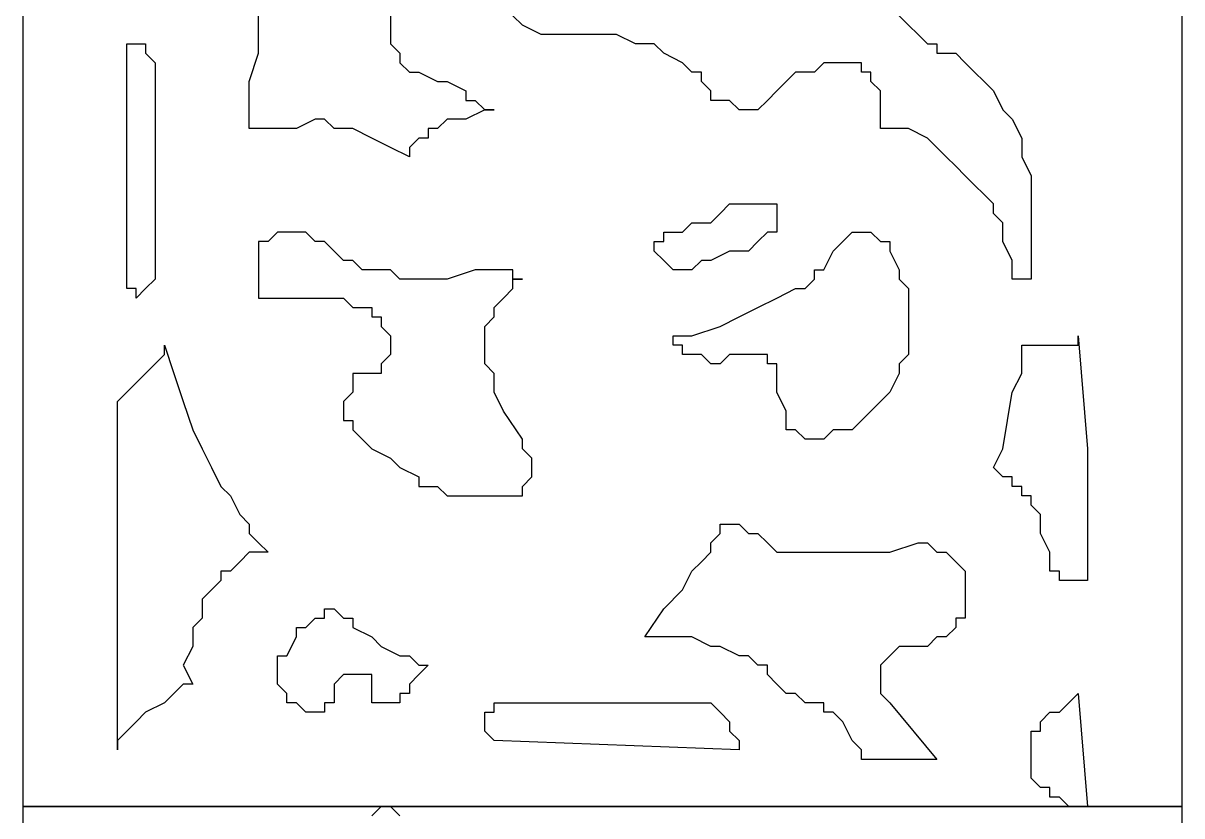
# Model space of a CAD drawing. Extents: x -66030 to 95157, y -13132 to 45879.
# Drawn here: x 15720 to 16200.4, y 34587.5 to 34916.4 of the extents above; entities that cross this region are included whole.
import ezdxf

# ---------------------------------------------------------------- set-up
doc = ezdxf.new("R2010")
doc.units = 0
doc.header["$LTSCALE"] = 100
doc.header["$MEASUREMENT"] = 0
doc.layers.add('3', color=11, linetype='CONTINUOUS')

msp = doc.modelspace()

# ---------------------------------------------------------------- linework, layer by layer
at = {"layer": '3'}
for points in [[(15719.99, 36833.41), (16200.43, 36833.41), (16200.43, 34591.39), (15719.99, 34591.39), (15719.99, 36833.41)], [(15719.99, 36833.41), (16200.43, 36833.41), (16200.43, 34591.39), (15719.99, 34591.39), (15719.99, 36833.41)], [(15762.96, 34810.12), (15762.96, 34837.46), (15762.96, 34856.99), (15762.96, 34876.52), (15762.96, 34892.15), (15762.96, 34903.87), (15762.96, 34903.87), (15762.96, 34907.77), (15766.87, 34907.77), (15766.87, 34907.77), (15766.87, 34907.77), (15766.87, 34907.77), (15770.77, 34907.77), (15770.77, 34907.77), (15770.77, 34907.77), (15770.77, 34903.87), (15774.68, 34899.96), (15774.68, 34888.24), (15774.68, 34856.99), (15774.68, 34841.37), (15774.68, 34829.65), (15774.68, 34817.94), (15774.68, 34810.12), (15774.68, 34810.12), (15770.77, 34806.22), (15770.77, 34806.22), (15770.77, 34806.22), (15770.77, 34806.22), (15766.87, 34802.31), (15766.87, 34806.22), (15762.96, 34806.22), (15762.96, 34806.22), (15762.96, 34810.12)], [(15762.96, 34810.12), (15762.96, 34837.46), (15762.96, 34856.99), (15762.96, 34876.52), (15762.96, 34892.15), (15762.96, 34903.87), (15762.96, 34903.87), (15762.96, 34907.77), (15766.87, 34907.77), (15766.87, 34907.77), (15766.87, 34907.77), (15766.87, 34907.77), (15770.77, 34907.77), (15770.77, 34907.77), (15770.77, 34907.77), (15770.77, 34903.87), (15774.68, 34899.96), (15774.68, 34888.24), (15774.68, 34856.99), (15774.68, 34841.37), (15774.68, 34829.65), (15774.68, 34817.94), (15774.68, 34810.12), (15774.68, 34810.12), (15770.77, 34806.22), (15770.77, 34806.22), (15770.77, 34806.22), (15770.77, 34806.22), (15766.87, 34802.31), (15766.87, 34806.22), (15762.96, 34806.22), (15762.96, 34806.22), (15762.96, 34810.12)], [(15989.51, 34829.65), (15993.41, 34829.65), (15997.32, 34833.56), (16001.22, 34833.56), (16005.13, 34833.56), (16009.04, 34837.46), (16009.04, 34837.46), (16012.94, 34841.37), (16016.85, 34841.37), (16020.75, 34841.37), (16024.66, 34841.37), (16028.57, 34841.37), (16028.57, 34841.37), (16028.57, 34841.37), (16032.47, 34841.37), (16032.47, 34841.37), (16032.47, 34837.46), (16032.47, 34837.46), (16032.47, 34833.56), (16032.47, 34833.56), (16032.47, 34829.65), (16028.57, 34829.65), (16028.57, 34829.65), (16024.66, 34825.75), (16024.66, 34825.75), (16020.75, 34821.84), (16012.94, 34821.84), (16005.13, 34817.94), (16001.22, 34817.94), (15997.32, 34814.03), (15993.41, 34814.03), (15989.51, 34814.03), (15989.51, 34814.03), (15985.6, 34817.94), (15985.6, 34817.94), (15985.6, 34817.94), (15981.69, 34821.84), (15981.69, 34821.84), (15981.69, 34825.75), (15985.6, 34825.75), (15985.6, 34829.65), (15985.6, 34829.65), (15985.6, 34829.65), (15989.51, 34829.65)], [(15989.51, 34829.65), (15993.41, 34829.65), (15997.32, 34833.56), (16001.22, 34833.56), (16005.13, 34833.56), (16009.04, 34837.46), (16009.04, 34837.46), (16012.94, 34841.37), (16016.85, 34841.37), (16020.75, 34841.37), (16024.66, 34841.37), (16028.57, 34841.37), (16028.57, 34841.37), (16028.57, 34841.37), (16032.47, 34841.37), (16032.47, 34841.37), (16032.47, 34837.46), (16032.47, 34837.46), (16032.47, 34833.56), (16032.47, 34833.56), (16032.47, 34829.65), (16028.57, 34829.65), (16028.57, 34829.65), (16024.66, 34825.75), (16024.66, 34825.75), (16020.75, 34821.84), (16012.94, 34821.84), (16005.13, 34817.94), (16001.22, 34817.94), (15997.32, 34814.03), (15993.41, 34814.03), (15989.51, 34814.03), (15989.51, 34814.03), (15985.6, 34817.94), (15985.6, 34817.94), (15985.6, 34817.94), (15981.69, 34821.84), (15981.69, 34821.84), (15981.69, 34825.75), (15985.6, 34825.75), (15985.6, 34829.65), (15985.6, 34829.65), (15985.6, 34829.65), (15989.51, 34829.65)], [(15817.64, 34825.75), (15817.64, 34825.75), (15817.64, 34825.75), (15817.64, 34821.84), (15817.64, 34817.94), (15817.64, 34814.03), (15817.64, 34806.22), (15817.64, 34806.22), (15817.64, 34802.31), (15821.55, 34802.31), (15821.55, 34802.31), (15821.55, 34802.31), (15829.36, 34802.31), (15833.27, 34802.31), (15841.08, 34802.31), (15844.99, 34802.31), (15852.8, 34802.31), (15856.7, 34798.41), (15864.52, 34798.41), (15864.52, 34798.41), (15864.52, 34794.5), (15868.42, 34794.5), (15868.42, 34794.5), (15868.42, 34790.59), (15872.33, 34786.69), (15872.33, 34782.78), (15872.33, 34778.88), (15868.42, 34774.97), (15868.42, 34774.97), (15868.42, 34771.06), (15868.42, 34771.06), (15868.42, 34771.06), (15864.52, 34771.06), (15864.52, 34771.06), (15860.61, 34771.06), (15860.61, 34771.06), (15856.7, 34771.06), (15856.7, 34767.16), (15856.7, 34767.16), (15856.7, 34767.16), (15856.7, 34763.25), (15852.8, 34759.35), (15852.8, 34759.35), (15852.8, 34755.44), (15852.8, 34751.53), (15856.7, 34751.53), (15856.7, 34747.63), (15860.61, 34743.72), (15864.52, 34739.82), (15872.33, 34735.91), (15876.23, 34732), (15884.05, 34728.1), (15884.05, 34724.19), (15887.95, 34724.19), (15891.86, 34724.19), (15895.76, 34720.29), (15903.57, 34720.29), (15907.48, 34720.29), (15911.39, 34720.29), (15915.29, 34720.29), (15923.1, 34720.29), (15923.1, 34720.29), (15927.01, 34720.29), (15927.01, 34724.19), (15927.01, 34724.19), (15930.92, 34728.1), (15930.92, 34728.1), (15930.92, 34732), (15930.92, 34732), (15930.92, 34735.91), (15927.01, 34739.82), (15927.01, 34743.72), (15919.2, 34755.44), (15915.29, 34763.25), (15915.29, 34767.16), (15915.29, 34771.06), (15911.39, 34774.97), (15911.39, 34778.88), (15911.39, 34782.78), (15911.39, 34790.59), (15911.39, 34790.59), (15915.29, 34794.5), (15915.29, 34794.5), (15915.29, 34798.41), (15919.2, 34802.31), (15919.2, 34802.31), (15923.1, 34806.22), (15923.1, 34806.22), (15923.1, 34810.12), (15927.01, 34810.12), (15923.1, 34810.12), (15923.1, 34810.12), (15923.1, 34814.03), (15923.1, 34814.03), (15919.2, 34814.03), (15915.29, 34814.03), (15911.39, 34814.03), (15907.48, 34814.03), (15895.76, 34810.12), (15891.86, 34810.12), (15884.05, 34810.12), (15876.23, 34810.12), (15872.33, 34814.03), (15868.42, 34814.03), (15860.61, 34814.03), (15856.7, 34817.94), (15852.8, 34817.94), (15848.89, 34821.84), (15848.89, 34821.84), (15844.99, 34825.75), (15844.99, 34825.75), (15844.99, 34825.75), (15841.08, 34825.75), (15837.17, 34829.65), (15833.27, 34829.65), (15829.36, 34829.65), (15825.46, 34829.65), (15821.55, 34825.75), (15817.64, 34825.75)], [(15817.64, 34825.75), (15817.64, 34825.75), (15817.64, 34825.75), (15817.64, 34821.84), (15817.64, 34817.94), (15817.64, 34814.03), (15817.64, 34806.22), (15817.64, 34806.22), (15817.64, 34802.31), (15821.55, 34802.31), (15821.55, 34802.31), (15821.55, 34802.31), (15829.36, 34802.31), (15833.27, 34802.31), (15841.08, 34802.31), (15844.99, 34802.31), (15852.8, 34802.31), (15856.7, 34798.41), (15864.52, 34798.41), (15864.52, 34798.41), (15864.52, 34794.5), (15868.42, 34794.5), (15868.42, 34794.5), (15868.42, 34790.59), (15872.33, 34786.69), (15872.33, 34782.78), (15872.33, 34778.88), (15868.42, 34774.97), (15868.42, 34774.97), (15868.42, 34771.06), (15868.42, 34771.06), (15868.42, 34771.06), (15864.52, 34771.06), (15864.52, 34771.06), (15860.61, 34771.06), (15860.61, 34771.06), (15856.7, 34771.06), (15856.7, 34767.16), (15856.7, 34767.16), (15856.7, 34767.16), (15856.7, 34763.25), (15852.8, 34759.35), (15852.8, 34759.35), (15852.8, 34755.44), (15852.8, 34751.53), (15856.7, 34751.53), (15856.7, 34747.63), (15860.61, 34743.72), (15864.52, 34739.82), (15872.33, 34735.91), (15876.23, 34732), (15884.05, 34728.1), (15884.05, 34724.19), (15887.95, 34724.19), (15891.86, 34724.19), (15895.76, 34720.29), (15903.57, 34720.29), (15907.48, 34720.29), (15911.39, 34720.29), (15915.29, 34720.29), (15923.1, 34720.29), (15923.1, 34720.29), (15927.01, 34720.29), (15927.01, 34724.19), (15927.01, 34724.19), (15930.92, 34728.1), (15930.92, 34728.1), (15930.92, 34732), (15930.92, 34732), (15930.92, 34735.91), (15927.01, 34739.82), (15927.01, 34743.72), (15919.2, 34755.44), (15915.29, 34763.25), (15915.29, 34767.16), (15915.29, 34771.06), (15911.39, 34774.97), (15911.39, 34778.88), (15911.39, 34782.78), (15911.39, 34790.59), (15911.39, 34790.59), (15915.29, 34794.5), (15915.29, 34794.5), (15915.29, 34798.41), (15919.2, 34802.31), (15919.2, 34802.31), (15923.1, 34806.22), (15923.1, 34806.22), (15923.1, 34810.12), (15927.01, 34810.12), (15923.1, 34810.12), (15923.1, 34810.12), (15923.1, 34814.03), (15923.1, 34814.03), (15919.2, 34814.03), (15915.29, 34814.03), (15911.39, 34814.03), (15907.48, 34814.03), (15895.76, 34810.12), (15891.86, 34810.12), (15884.05, 34810.12), (15876.23, 34810.12), (15872.33, 34814.03), (15868.42, 34814.03), (15860.61, 34814.03), (15856.7, 34817.94), (15852.8, 34817.94), (15848.89, 34821.84), (15848.89, 34821.84), (15844.99, 34825.75), (15844.99, 34825.75), (15844.99, 34825.75), (15841.08, 34825.75), (15837.17, 34829.65), (15833.27, 34829.65), (15829.36, 34829.65), (15825.46, 34829.65), (15821.55, 34825.75), (15817.64, 34825.75)], [(15997.32, 34786.69), (16009.04, 34790.59), (16016.85, 34794.5), (16024.66, 34798.41), (16032.47, 34802.31), (16040.28, 34806.22), (16044.19, 34806.22), (16048.1, 34810.12), (16048.1, 34814.03), (16052, 34814.03), (16055.91, 34821.84), (16059.81, 34825.75), (16059.81, 34825.75), (16063.72, 34829.65), (16063.72, 34829.65), (16063.72, 34829.65), (16067.63, 34829.65), (16067.63, 34829.65), (16071.53, 34829.65), (16071.53, 34829.65), (16075.44, 34825.75), (16079.34, 34825.75), (16079.34, 34821.84), (16083.25, 34814.03), (16083.25, 34814.03), (16083.25, 34810.12), (16087.16, 34806.22), (16087.16, 34802.31), (16087.16, 34798.41), (16087.16, 34794.5), (16087.16, 34790.59), (16087.16, 34782.78), (16087.16, 34778.88), (16083.25, 34774.97), (16083.25, 34771.06), (16079.34, 34763.25), (16075.44, 34759.35), (16071.53, 34755.44), (16067.63, 34751.53), (16063.72, 34747.63), (16059.81, 34747.63), (16055.91, 34747.63), (16052, 34743.72), (16048.1, 34743.72), (16048.1, 34743.72), (16044.19, 34743.72), (16040.28, 34747.63), (16040.28, 34747.63), (16036.38, 34747.63), (16036.38, 34751.53), (16036.38, 34751.53), (16036.38, 34755.44), (16032.47, 34763.25), (16032.47, 34767.16), (16032.47, 34771.06), (16032.47, 34774.97), (16028.57, 34774.97), (16028.57, 34778.88), (16024.66, 34778.88), (16024.66, 34778.88), (16020.75, 34778.88), (16016.85, 34778.88), (16012.94, 34778.88), (16009.04, 34774.97), (16005.13, 34774.97), (16005.13, 34774.97), (16001.22, 34778.88), (15997.32, 34778.88), (15997.32, 34778.88), (15993.41, 34778.88), (15993.41, 34778.88), (15993.41, 34782.78), (15989.51, 34782.78), (15989.51, 34782.78), (15989.51, 34786.69), (15993.41, 34786.69), (15993.41, 34786.69), (15997.32, 34786.69)], [(15997.32, 34786.69), (16009.04, 34790.59), (16016.85, 34794.5), (16024.66, 34798.41), (16032.47, 34802.31), (16040.28, 34806.22), (16044.19, 34806.22), (16048.1, 34810.12), (16048.1, 34814.03), (16052, 34814.03), (16055.91, 34821.84), (16059.81, 34825.75), (16059.81, 34825.75), (16063.72, 34829.65), (16063.72, 34829.65), (16063.72, 34829.65), (16067.63, 34829.65), (16067.63, 34829.65), (16071.53, 34829.65), (16071.53, 34829.65), (16075.44, 34825.75), (16079.34, 34825.75), (16079.34, 34821.84), (16083.25, 34814.03), (16083.25, 34814.03), (16083.25, 34810.12), (16087.16, 34806.22), (16087.16, 34802.31), (16087.16, 34798.41), (16087.16, 34794.5), (16087.16, 34790.59), (16087.16, 34782.78), (16087.16, 34778.88), (16083.25, 34774.97), (16083.25, 34771.06), (16079.34, 34763.25), (16075.44, 34759.35), (16071.53, 34755.44), (16067.63, 34751.53), (16063.72, 34747.63), (16059.81, 34747.63), (16055.91, 34747.63), (16052, 34743.72), (16048.1, 34743.72), (16048.1, 34743.72), (16044.19, 34743.72), (16040.28, 34747.63), (16040.28, 34747.63), (16036.38, 34747.63), (16036.38, 34751.53), (16036.38, 34751.53), (16036.38, 34755.44), (16032.47, 34763.25), (16032.47, 34767.16), (16032.47, 34771.06), (16032.47, 34774.97), (16028.57, 34774.97), (16028.57, 34778.88), (16024.66, 34778.88), (16024.66, 34778.88), (16020.75, 34778.88), (16016.85, 34778.88), (16012.94, 34778.88), (16009.04, 34774.97), (16005.13, 34774.97), (16005.13, 34774.97), (16001.22, 34778.88), (15997.32, 34778.88), (15997.32, 34778.88), (15993.41, 34778.88), (15993.41, 34778.88), (15993.41, 34782.78), (15989.51, 34782.78), (15989.51, 34782.78), (15989.51, 34786.69), (15993.41, 34786.69), (15993.41, 34786.69), (15997.32, 34786.69)], [(16134.03, 34782.78), (16134.03, 34782.78), (16134.03, 34782.78), (16137.93, 34782.78), (16145.74, 34782.78), (16149.65, 34782.78), (16153.56, 34782.78), (16157.46, 34782.78), (16157.46, 34782.78), (16157.46, 34786.69), (16161.37, 34739.82), (16161.37, 34704.66), (16161.37, 34692.94), (16161.37, 34685.13), (16157.46, 34685.13), (16153.56, 34685.13), (16153.56, 34685.13), (16149.65, 34685.13), (16149.65, 34689.04), (16145.74, 34689.04), (16145.74, 34692.94), (16145.74, 34692.94), (16145.74, 34696.85), (16141.84, 34704.66), (16141.84, 34708.57), (16141.84, 34712.47), (16137.93, 34716.38), (16137.93, 34720.29), (16134.03, 34720.29), (16134.03, 34724.19), (16130.12, 34724.19), (16130.12, 34728.1), (16126.22, 34728.1), (16122.31, 34732), (16126.22, 34739.82), (16130.12, 34763.25), (16134.03, 34771.06), (16134.03, 34778.88), (16134.03, 34782.78)], [(16134.03, 34782.78), (16134.03, 34782.78), (16134.03, 34782.78), (16137.93, 34782.78), (16145.74, 34782.78), (16149.65, 34782.78), (16153.56, 34782.78), (16157.46, 34782.78), (16157.46, 34782.78), (16157.46, 34786.69), (16161.37, 34739.82), (16161.37, 34704.66), (16161.37, 34692.94), (16161.37, 34685.13), (16157.46, 34685.13), (16153.56, 34685.13), (16153.56, 34685.13), (16149.65, 34685.13), (16149.65, 34689.04), (16145.74, 34689.04), (16145.74, 34692.94), (16145.74, 34692.94), (16145.74, 34696.85), (16141.84, 34704.66), (16141.84, 34708.57), (16141.84, 34712.47), (16137.93, 34716.38), (16137.93, 34720.29), (16134.03, 34720.29), (16134.03, 34724.19), (16130.12, 34724.19), (16130.12, 34728.1), (16126.22, 34728.1), (16122.31, 34732), (16126.22, 34739.82), (16130.12, 34763.25), (16134.03, 34771.06), (16134.03, 34778.88), (16134.03, 34782.78)], [(15759.05, 34614.82), (15759.05, 34759.35), (15759.05, 34759.35), (15766.87, 34767.16), (15770.77, 34771.06), (15774.68, 34774.97), (15778.58, 34778.88), (15778.58, 34782.78), (15782.49, 34771.06), (15786.4, 34759.35), (15790.3, 34747.63), (15794.21, 34739.82), (15798.11, 34732), (15802.02, 34724.19), (15805.93, 34720.29), (15809.83, 34712.47), (15813.74, 34708.57), (15813.74, 34704.66), (15817.64, 34700.76), (15817.64, 34700.76), (15821.55, 34696.85), (15821.55, 34696.85), (15813.74, 34696.85), (15809.83, 34692.94), (15805.93, 34689.04), (15802.02, 34689.04), (15802.02, 34685.13), (15798.11, 34681.23), (15794.21, 34677.32), (15794.21, 34669.51), (15790.3, 34665.6), (15790.3, 34657.79), (15786.4, 34649.98), (15790.3, 34642.17), (15786.4, 34642.17), (15778.58, 34634.35), (15770.77, 34630.45), (15766.87, 34626.54), (15762.96, 34622.64), (15759.05, 34618.73), (15759.05, 34614.82)], [(15759.05, 34614.82), (15759.05, 34759.35), (15759.05, 34759.35), (15766.87, 34767.16), (15770.77, 34771.06), (15774.68, 34774.97), (15778.58, 34778.88), (15778.58, 34782.78), (15782.49, 34771.06), (15786.4, 34759.35), (15790.3, 34747.63), (15794.21, 34739.82), (15798.11, 34732), (15802.02, 34724.19), (15805.93, 34720.29), (15809.83, 34712.47), (15813.74, 34708.57), (15813.74, 34704.66), (15817.64, 34700.76), (15817.64, 34700.76), (15821.55, 34696.85), (15821.55, 34696.85), (15813.74, 34696.85), (15809.83, 34692.94), (15805.93, 34689.04), (15802.02, 34689.04), (15802.02, 34685.13), (15798.11, 34681.23), (15794.21, 34677.32), (15794.21, 34669.51), (15790.3, 34665.6), (15790.3, 34657.79), (15786.4, 34649.98), (15790.3, 34642.17), (15786.4, 34642.17), (15778.58, 34634.35), (15770.77, 34630.45), (15766.87, 34626.54), (15762.96, 34622.64), (15759.05, 34618.73), (15759.05, 34614.82)], [(15977.79, 34661.7), (15977.79, 34661.7), (15977.79, 34661.7), (15977.79, 34661.7), (15977.79, 34661.7), (15985.6, 34673.41), (15993.41, 34681.23), (15997.32, 34689.04), (16001.22, 34692.94), (16005.13, 34696.85), (16005.13, 34700.76), (16009.04, 34704.66), (16009.04, 34704.66), (16009.04, 34708.57), (16012.94, 34708.57), (16012.94, 34708.57), (16016.85, 34708.57), (16016.85, 34708.57), (16020.75, 34704.66), (16024.66, 34704.66), (16028.57, 34700.76), (16032.47, 34696.85), (16036.38, 34696.85), (16040.28, 34696.85), (16044.19, 34696.85), (16048.1, 34696.85), (16055.91, 34696.85), (16059.81, 34696.85), (16071.53, 34696.85), (16079.34, 34696.85), (16091.06, 34700.76), (16094.97, 34700.76), (16098.87, 34696.85), (16102.78, 34696.85), (16106.69, 34692.94), (16106.69, 34692.94), (16110.59, 34689.04), (16110.59, 34685.13), (16110.59, 34685.13), (16110.59, 34681.23), (16110.59, 34677.32), (16110.59, 34673.41), (16110.59, 34669.51), (16106.69, 34669.51), (16106.69, 34665.6), (16102.78, 34661.7), (16098.87, 34661.7), (16094.97, 34657.79), (16091.06, 34657.79), (16091.06, 34657.79), (16087.16, 34657.79), (16083.25, 34657.79), (16079.34, 34653.88), (16079.34, 34653.88), (16079.34, 34653.88), (16075.44, 34649.98), (16075.44, 34649.98), (16075.44, 34646.07), (16075.44, 34646.07), (16075.44, 34642.17), (16075.44, 34638.26), (16079.34, 34634.35), (16079.34, 34634.35), (16098.87, 34610.92), (16067.63, 34610.92), (16067.63, 34614.82), (16063.72, 34618.73), (16059.81, 34626.54), (16059.81, 34626.54), (16055.91, 34630.45), (16052, 34630.45), (16052, 34634.35), (16048.1, 34634.35), (16044.19, 34634.35), (16040.28, 34638.26), (16036.38, 34638.26), (16036.38, 34638.26), (16032.47, 34642.17), (16032.47, 34642.17), (16028.57, 34646.07), (16028.57, 34649.98), (16024.66, 34649.98), (16020.75, 34653.88), (16016.85, 34653.88), (16009.04, 34657.79), (16005.13, 34657.79), (15997.32, 34661.7), (15993.41, 34661.7), (15985.6, 34661.7), (15977.79, 34661.7)], [(15977.79, 34661.7), (15977.79, 34661.7), (15977.79, 34661.7), (15977.79, 34661.7), (15977.79, 34661.7), (15985.6, 34673.41), (15993.41, 34681.23), (15997.32, 34689.04), (16001.22, 34692.94), (16005.13, 34696.85), (16005.13, 34700.76), (16009.04, 34704.66), (16009.04, 34704.66), (16009.04, 34708.57), (16012.94, 34708.57), (16012.94, 34708.57), (16016.85, 34708.57), (16016.85, 34708.57), (16020.75, 34704.66), (16024.66, 34704.66), (16028.57, 34700.76), (16032.47, 34696.85), (16036.38, 34696.85), (16040.28, 34696.85), (16044.19, 34696.85), (16048.1, 34696.85), (16055.91, 34696.85), (16059.81, 34696.85), (16071.53, 34696.85), (16079.34, 34696.85), (16091.06, 34700.76), (16094.97, 34700.76), (16098.87, 34696.85), (16102.78, 34696.85), (16106.69, 34692.94), (16106.69, 34692.94), (16110.59, 34689.04), (16110.59, 34685.13), (16110.59, 34685.13), (16110.59, 34681.23), (16110.59, 34677.32), (16110.59, 34673.41), (16110.59, 34669.51), (16106.69, 34669.51), (16106.69, 34665.6), (16102.78, 34661.7), (16098.87, 34661.7), (16094.97, 34657.79), (16091.06, 34657.79), (16091.06, 34657.79), (16087.16, 34657.79), (16083.25, 34657.79), (16079.34, 34653.88), (16079.34, 34653.88), (16079.34, 34653.88), (16075.44, 34649.98), (16075.44, 34649.98), (16075.44, 34646.07), (16075.44, 34646.07), (16075.44, 34642.17), (16075.44, 34638.26), (16079.34, 34634.35), (16079.34, 34634.35), (16098.87, 34610.92), (16067.63, 34610.92), (16067.63, 34614.82), (16063.72, 34618.73), (16059.81, 34626.54), (16059.81, 34626.54), (16055.91, 34630.45), (16052, 34630.45), (16052, 34634.35), (16048.1, 34634.35), (16044.19, 34634.35), (16040.28, 34638.26), (16036.38, 34638.26), (16036.38, 34638.26), (16032.47, 34642.17), (16032.47, 34642.17), (16028.57, 34646.07), (16028.57, 34649.98), (16024.66, 34649.98), (16020.75, 34653.88), (16016.85, 34653.88), (16009.04, 34657.79), (16005.13, 34657.79), (15997.32, 34661.7), (15993.41, 34661.7), (15985.6, 34661.7), (15977.79, 34661.7)], [(15848.89, 34673.41), (15852.8, 34669.51), (15856.7, 34669.51), (15856.7, 34665.6), (15864.52, 34661.7), (15868.42, 34657.79), (15876.23, 34653.88), (15880.14, 34653.88), (15884.05, 34649.98), (15887.95, 34649.98), (15887.95, 34649.98), (15884.05, 34646.07), (15880.14, 34642.17), (15880.14, 34638.26), (15876.23, 34638.26), (15876.23, 34634.35), (15872.33, 34634.35), (15872.33, 34634.35), (15868.42, 34634.35), (15864.52, 34634.35), (15864.52, 34634.35), (15864.52, 34638.26), (15864.52, 34638.26), (15864.52, 34642.17), (15864.52, 34646.07), (15860.61, 34646.07), (15860.61, 34646.07), (15860.61, 34646.07), (15856.7, 34646.07), (15852.8, 34646.07), (15852.8, 34646.07), (15852.8, 34646.07), (15848.89, 34642.17), (15848.89, 34642.17), (15848.89, 34638.26), (15848.89, 34634.35), (15844.99, 34634.35), (15844.99, 34630.45), (15844.99, 34630.45), (15841.08, 34630.45), (15841.08, 34630.45), (15841.08, 34630.45), (15837.17, 34630.45), (15837.17, 34630.45), (15833.27, 34634.35), (15829.36, 34634.35), (15829.36, 34638.26), (15825.46, 34642.17), (15825.46, 34646.07), (15825.46, 34646.07), (15825.46, 34649.98), (15825.46, 34649.98), (15825.46, 34653.88), (15829.36, 34653.88), (15833.27, 34661.7), (15833.27, 34665.6), (15837.17, 34665.6), (15841.08, 34669.51), (15844.99, 34669.51), (15844.99, 34673.41), (15848.89, 34673.41), (15848.89, 34673.41)], [(15848.89, 34673.41), (15852.8, 34669.51), (15856.7, 34669.51), (15856.7, 34665.6), (15864.52, 34661.7), (15868.42, 34657.79), (15876.23, 34653.88), (15880.14, 34653.88), (15884.05, 34649.98), (15887.95, 34649.98), (15887.95, 34649.98), (15884.05, 34646.07), (15880.14, 34642.17), (15880.14, 34638.26), (15876.23, 34638.26), (15876.23, 34634.35), (15872.33, 34634.35), (15872.33, 34634.35), (15868.42, 34634.35), (15864.52, 34634.35), (15864.52, 34634.35), (15864.52, 34638.26), (15864.52, 34638.26), (15864.52, 34642.17), (15864.52, 34646.07), (15860.61, 34646.07), (15860.61, 34646.07), (15860.61, 34646.07), (15856.7, 34646.07), (15852.8, 34646.07), (15852.8, 34646.07), (15852.8, 34646.07), (15848.89, 34642.17), (15848.89, 34642.17), (15848.89, 34638.26), (15848.89, 34634.35), (15844.99, 34634.35), (15844.99, 34630.45), (15844.99, 34630.45), (15841.08, 34630.45), (15841.08, 34630.45), (15841.08, 34630.45), (15837.17, 34630.45), (15837.17, 34630.45), (15833.27, 34634.35), (15829.36, 34634.35), (15829.36, 34638.26), (15825.46, 34642.17), (15825.46, 34646.07), (15825.46, 34646.07), (15825.46, 34649.98), (15825.46, 34649.98), (15825.46, 34653.88), (15829.36, 34653.88), (15833.27, 34661.7), (15833.27, 34665.6), (15837.17, 34665.6), (15841.08, 34669.51), (15844.99, 34669.51), (15844.99, 34673.41), (15848.89, 34673.41), (15848.89, 34673.41)], [(16161.37, 34591.39), (16153.56, 34591.39), (16149.65, 34595.29), (16145.74, 34595.29), (16145.74, 34599.2), (16141.84, 34599.2), (16137.93, 34603.11), (16137.93, 34607.01), (16137.93, 34610.92), (16137.93, 34614.82), (16137.93, 34618.73), (16137.93, 34622.64), (16141.84, 34622.64), (16141.84, 34626.54), (16141.84, 34626.54), (16145.74, 34630.45), (16149.65, 34630.45), (16153.56, 34634.35), (16157.46, 34638.26), (16161.37, 34591.39)], [(16161.37, 34591.39), (16153.56, 34591.39), (16149.65, 34595.29), (16145.74, 34595.29), (16145.74, 34599.2), (16141.84, 34599.2), (16137.93, 34603.11), (16137.93, 34607.01), (16137.93, 34610.92), (16137.93, 34614.82), (16137.93, 34618.73), (16137.93, 34622.64), (16141.84, 34622.64), (16141.84, 34626.54), (16141.84, 34626.54), (16145.74, 34630.45), (16149.65, 34630.45), (16153.56, 34634.35), (16157.46, 34638.26), (16161.37, 34591.39)], [(15915.29, 34618.73), (15915.29, 34618.73), (15915.29, 34618.73), (15915.29, 34618.73), (15911.39, 34622.64), (15911.39, 34626.54), (15911.39, 34630.45), (15915.29, 34630.45), (15915.29, 34634.35), (15915.29, 34634.35), (15919.2, 34634.35), (15919.2, 34634.35), (15923.1, 34634.35), (16001.22, 34634.35), (16005.13, 34634.35), (16009.04, 34630.45), (16009.04, 34630.45), (16012.94, 34626.54), (16012.94, 34622.64), (16016.85, 34618.73), (16016.85, 34618.73), (16016.85, 34614.82), (15915.29, 34618.73)], [(15915.29, 34618.73), (15915.29, 34618.73), (15915.29, 34618.73), (15915.29, 34618.73), (15911.39, 34622.64), (15911.39, 34626.54), (15911.39, 34630.45), (15915.29, 34630.45), (15915.29, 34634.35), (15915.29, 34634.35), (15919.2, 34634.35), (15919.2, 34634.35), (15923.1, 34634.35), (16001.22, 34634.35), (16005.13, 34634.35), (16009.04, 34630.45), (16009.04, 34630.45), (16012.94, 34626.54), (16012.94, 34622.64), (16016.85, 34618.73), (16016.85, 34618.73), (16016.85, 34614.82), (15915.29, 34618.73)], [(15719.99, 34591.39), (16200.43, 34591.39), (16200.43, 32345.46), (15719.99, 32345.46), (15719.99, 34591.39)], [(15719.99, 34591.39), (16200.43, 34591.39), (16200.43, 32345.46), (15719.99, 32345.46), (15719.99, 34591.39)]]:
    msp.add_lwpolyline(points, close=True, dxfattribs=at)
for points in [[(15872.33, 34919.49), (15872.33, 34911.68), (15872.33, 34907.77), (15876.23, 34903.87), (15876.23, 34899.96), (15876.23, 34899.96), (15880.14, 34896.05), (15880.14, 34896.05), (15884.05, 34896.05), (15891.86, 34892.15), (15895.76, 34892.15), (15903.57, 34888.24), (15903.57, 34884.34), (15907.48, 34884.34), (15911.39, 34880.43), (15915.29, 34880.43), (15911.39, 34880.43), (15903.57, 34876.52), (15899.67, 34876.52), (15895.76, 34876.52), (15891.86, 34872.62), (15887.95, 34872.62), (15887.95, 34868.71), (15884.05, 34868.71), (15880.14, 34864.81), (15880.14, 34860.9), (15872.33, 34864.81), (15864.52, 34868.71), (15856.7, 34872.62), (15852.8, 34872.62), (15848.89, 34872.62), (15844.99, 34876.52), (15841.08, 34876.52), (15833.27, 34872.62), (15825.46, 34872.62), (15813.74, 34872.62), (15813.74, 34872.62), (15813.74, 34872.62), (15813.74, 34880.43), (15813.74, 34892.15), (15817.64, 34903.87), (15817.64, 34911.68), (15817.64, 34919.49)], [(15872.33, 34919.49), (15872.33, 34911.68), (15872.33, 34907.77), (15876.23, 34903.87), (15876.23, 34899.96), (15876.23, 34899.96), (15880.14, 34896.05), (15880.14, 34896.05), (15884.05, 34896.05), (15891.86, 34892.15), (15895.76, 34892.15), (15903.57, 34888.24), (15903.57, 34884.34), (15907.48, 34884.34), (15911.39, 34880.43), (15915.29, 34880.43), (15911.39, 34880.43), (15903.57, 34876.52), (15899.67, 34876.52), (15895.76, 34876.52), (15891.86, 34872.62), (15887.95, 34872.62), (15887.95, 34868.71), (15884.05, 34868.71), (15880.14, 34864.81), (15880.14, 34860.9), (15872.33, 34864.81), (15864.52, 34868.71), (15856.7, 34872.62), (15852.8, 34872.62), (15848.89, 34872.62), (15844.99, 34876.52), (15841.08, 34876.52), (15833.27, 34872.62), (15825.46, 34872.62), (15813.74, 34872.62), (15813.74, 34872.62), (15813.74, 34872.62), (15813.74, 34880.43), (15813.74, 34892.15), (15817.64, 34903.87), (15817.64, 34911.68), (15817.64, 34919.49)], [(16083.25, 34919.49), (16087.16, 34915.58), (16091.06, 34911.68), (16094.97, 34907.77), (16098.87, 34907.77), (16098.87, 34903.87), (16106.69, 34903.87), (16110.59, 34899.96), (16114.5, 34896.05), (16118.4, 34892.15), (16122.31, 34888.24), (16126.22, 34880.43), (16130.12, 34876.52), (16134.03, 34868.71), (16134.03, 34860.9), (16137.93, 34853.09), (16137.93, 34849.18), (16137.93, 34845.28), (16137.93, 34837.46), (16137.93, 34833.56), (16137.93, 34829.65), (16137.93, 34821.84), (16137.93, 34814.03), (16137.93, 34814.03), (16137.93, 34814.03), (16137.93, 34810.12), (16134.03, 34810.12), (16130.12, 34810.12), (16130.12, 34814.03), (16130.12, 34814.03), (16130.12, 34814.03), (16130.12, 34817.94), (16126.22, 34825.75), (16126.22, 34829.65), (16126.22, 34833.56), (16122.31, 34837.46), (16122.31, 34841.37), (16118.4, 34845.28), (16114.5, 34849.18), (16110.59, 34853.09), (16106.69, 34856.99), (16102.78, 34860.9), (16098.87, 34864.81), (16094.97, 34868.71), (16087.16, 34872.62), (16083.25, 34872.62), (16083.25, 34872.62), (16079.34, 34872.62), (16075.44, 34872.62), (16075.44, 34876.52), (16075.44, 34880.43), (16075.44, 34884.34), (16075.44, 34888.24), (16071.53, 34892.15), (16071.53, 34892.15), (16071.53, 34896.05), (16067.63, 34896.05), (16067.63, 34899.96), (16063.72, 34899.96), (16063.72, 34899.96), (16059.81, 34899.96), (16055.91, 34899.96), (16052, 34899.96), (16048.1, 34896.05), (16044.19, 34896.05), (16040.28, 34896.05), (16036.38, 34892.15), (16032.47, 34888.24), (16028.57, 34884.34), (16024.66, 34880.43), (16024.66, 34880.43), (16020.75, 34880.43), (16016.85, 34880.43), (16012.94, 34884.34), (16009.04, 34884.34), (16005.13, 34884.34), (16005.13, 34888.24), (16001.22, 34892.15), (16001.22, 34892.15), (16001.22, 34896.05), (15997.32, 34896.05), (15993.41, 34899.96), (15985.6, 34903.87), (15981.69, 34907.77), (15977.79, 34907.77), (15973.88, 34907.77), (15966.07, 34911.68), (15962.16, 34911.68), (15954.35, 34911.68), (15950.45, 34911.68), (15942.63, 34911.68), (15938.73, 34911.68), (15934.82, 34911.68), (15927.01, 34915.58), (15923.1, 34919.49)], [(16083.25, 34919.49), (16087.16, 34915.58), (16091.06, 34911.68), (16094.97, 34907.77), (16098.87, 34907.77), (16098.87, 34903.87), (16106.69, 34903.87), (16110.59, 34899.96), (16114.5, 34896.05), (16118.4, 34892.15), (16122.31, 34888.24), (16126.22, 34880.43), (16130.12, 34876.52), (16134.03, 34868.71), (16134.03, 34860.9), (16137.93, 34853.09), (16137.93, 34849.18), (16137.93, 34845.28), (16137.93, 34837.46), (16137.93, 34833.56), (16137.93, 34829.65), (16137.93, 34821.84), (16137.93, 34814.03), (16137.93, 34814.03), (16137.93, 34814.03), (16137.93, 34810.12), (16134.03, 34810.12), (16130.12, 34810.12), (16130.12, 34814.03), (16130.12, 34814.03), (16130.12, 34814.03), (16130.12, 34817.94), (16126.22, 34825.75), (16126.22, 34829.65), (16126.22, 34833.56), (16122.31, 34837.46), (16122.31, 34841.37), (16118.4, 34845.28), (16114.5, 34849.18), (16110.59, 34853.09), (16106.69, 34856.99), (16102.78, 34860.9), (16098.87, 34864.81), (16094.97, 34868.71), (16087.16, 34872.62), (16083.25, 34872.62), (16083.25, 34872.62), (16079.34, 34872.62), (16075.44, 34872.62), (16075.44, 34876.52), (16075.44, 34880.43), (16075.44, 34884.34), (16075.44, 34888.24), (16071.53, 34892.15), (16071.53, 34892.15), (16071.53, 34896.05), (16067.63, 34896.05), (16067.63, 34899.96), (16063.72, 34899.96), (16063.72, 34899.96), (16059.81, 34899.96), (16055.91, 34899.96), (16052, 34899.96), (16048.1, 34896.05), (16044.19, 34896.05), (16040.28, 34896.05), (16036.38, 34892.15), (16032.47, 34888.24), (16028.57, 34884.34), (16024.66, 34880.43), (16024.66, 34880.43), (16020.75, 34880.43), (16016.85, 34880.43), (16012.94, 34884.34), (16009.04, 34884.34), (16005.13, 34884.34), (16005.13, 34888.24), (16001.22, 34892.15), (16001.22, 34892.15), (16001.22, 34896.05), (15997.32, 34896.05), (15993.41, 34899.96), (15985.6, 34903.87), (15981.69, 34907.77), (15977.79, 34907.77), (15973.88, 34907.77), (15966.07, 34911.68), (15962.16, 34911.68), (15954.35, 34911.68), (15950.45, 34911.68), (15942.63, 34911.68), (15938.73, 34911.68), (15934.82, 34911.68), (15927.01, 34915.58), (15923.1, 34919.49)], [(15864.52, 34587.48), (15868.42, 34591.39), (15868.42, 34591.39), (15872.33, 34591.39), (15876.23, 34587.48)], [(15864.52, 34587.48), (15868.42, 34591.39), (15868.42, 34591.39), (15872.33, 34591.39), (15876.23, 34587.48)]]:
    msp.add_lwpolyline(points, dxfattribs=at)

doc.saveas('drawing.dxf')
